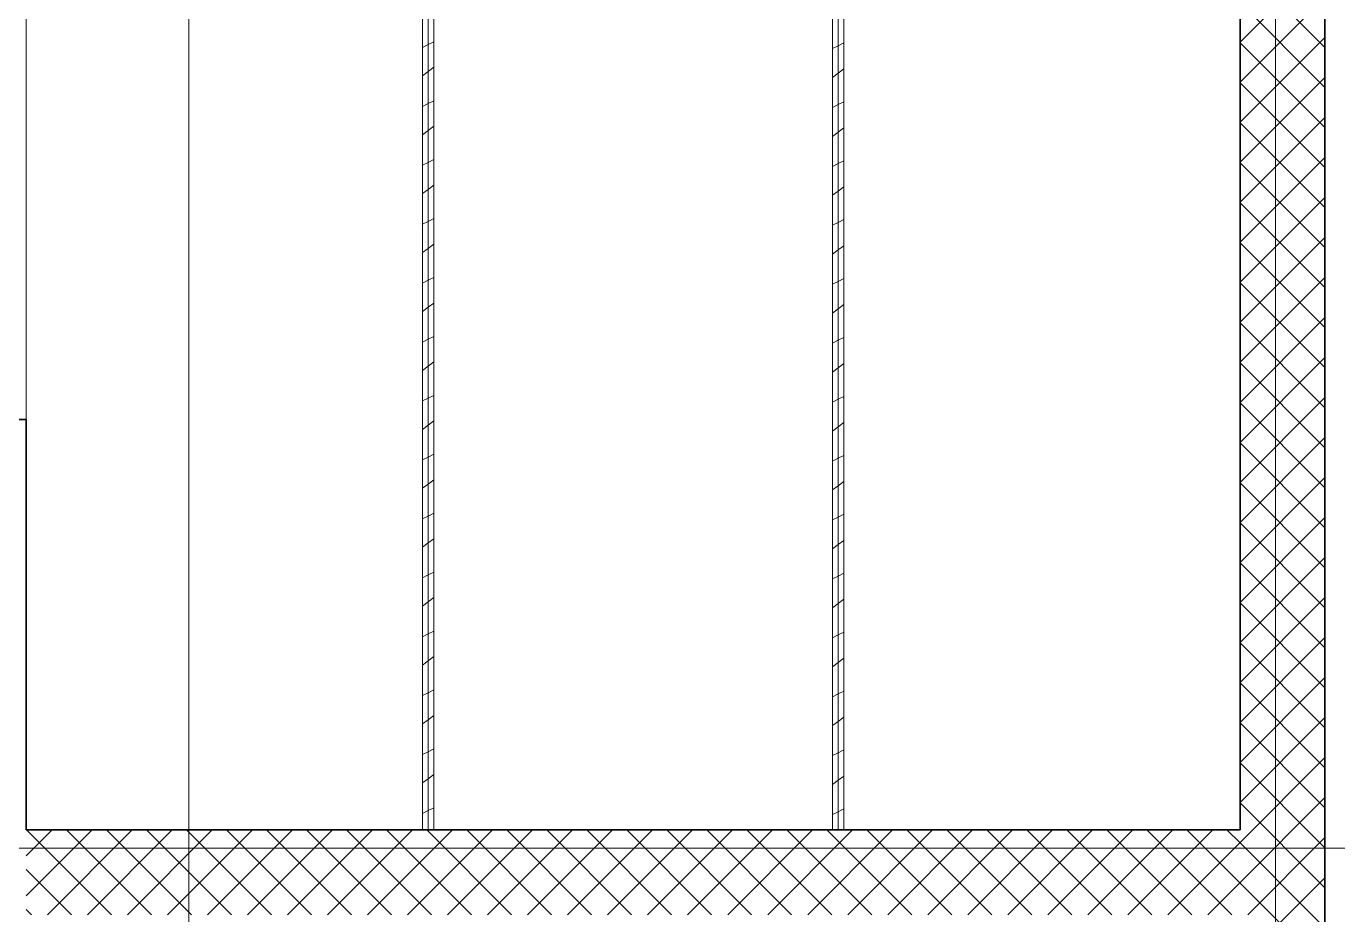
# Model space of a CAD drawing. Extents: x -1907 to 937, y -179 to 966.
# Drawn here: x -510.8 to -418.1, y 730.1 to 793 of the extents above; entities that cross this region are included whole.
import ezdxf
from ezdxf.lldxf.tags import DXFTag

# ---------------------------------------------------------------- set-up
doc = ezdxf.new("R2010")
doc.units = 0
doc.layers.get('0').update_dxf_attribs({"lineweight": 13})
for name, color, linetype, lineweight in [('A-WALL-____-MCUT', 7, 'Continuous', 35), ('A-WALL-____-PATT', 7, 'Continuous', 35), ('A-WALL-FNSH-MCUT', 7, 'Continuous', 35), ('S-GRID-____-OTLN', 7, 'Continuous', 5)]:
    doc.layers.add(name, color=color, linetype=linetype, lineweight=lineweight)
tags = doc.linetypes.add('_Rasterlinie_', pattern=[0.375, 0.2, -0.05, 0.075, -0.05]).pattern_tags.tags
tags[10:11] = [DXFTag(74, 4), DXFTag(75, 0), DXFTag(340, '0'), DXFTag(46, 1.0), DXFTag(50, 0.0), DXFTag(44, 0.0), DXFTag(45, 0.0)]
tags[8:9] = [DXFTag(74, 4), DXFTag(75, 0), DXFTag(340, '0'), DXFTag(46, 1.0), DXFTag(50, 0.0), DXFTag(44, 0.0), DXFTag(45, 0.0)]
tags[6:7] = [DXFTag(74, 4), DXFTag(75, 0), DXFTag(340, '0'), DXFTag(46, 1.0), DXFTag(50, 0.0), DXFTag(44, 0.0), DXFTag(45, 0.0)]
tags[4:5] = [DXFTag(74, 4), DXFTag(75, 0), DXFTag(340, '0'), DXFTag(46, 1.0), DXFTag(50, 0.0), DXFTag(44, 0.0), DXFTag(45, 0.0)]

# ---------------------------------------------------------------- blocks, each defined once
blk = doc.blocks.new('Referenz-A0UJ2810XE', base_point=(-1920.131, -159.413))
at = {"layer": 'A-WALL-____-MCUT', "color": 0, "linetype": 'Continuous', "ltscale": 0.35}
for p, q in [((-424.961, 806.45), (-424.961, 736.148)), ((-418.961, 672.148), (-418.961, 804.85)), ((-511.561, 765.15), (-510.761, 765.15)), ((-510.761, 736.148), (-510.761, 765.15)), ((-424.961, 736.148), (-510.761, 736.148))]:
    blk.add_line(p, q, dxfattribs=at)
at = {"layer": 'A-WALL-____-MCUT', "color": 0, "linetype": 'Continuous', "lineweight": 9, "ltscale": 0.13}
for p, q in [((-482.361, 736.148), (-482.361, 803.75)), ((-453.361, 736.148), (-453.361, 803.75))]:
    blk.add_line(p, q, dxfattribs=at)
at = {"layer": 'A-WALL-____-PATT', "color": 0, "linetype": 'Continuous', "lineweight": 9, "ltscale": 0.13}
for p, q in [((-424.961, 791.823), (-418.961, 797.823)), ((-418.961, 791.446), (-424.961, 797.446)), ((-424.961, 788.995), (-418.961, 794.995)), ((-418.961, 788.618), (-424.961, 794.618)), ((-481.961, 791.852), (-482.361, 791.652)), ((-452.961, 791.774), (-453.361, 791.574)), ((-424.961, 786.166), (-418.961, 792.166)), ((-418.961, 785.789), (-424.961, 791.789)), ((-482.361, 791.652), (-482.761, 791.452)), ((-453.361, 791.574), (-453.761, 791.374)), ((-481.961, 790.047), (-482.361, 789.747)), ((-452.961, 789.931), (-453.361, 789.631)), ((-482.361, 789.747), (-482.761, 789.447)), ((-453.361, 789.631), (-453.761, 789.331)), ((-424.961, 783.338), (-418.961, 789.338)), ((-418.961, 782.961), (-424.961, 788.961)), ((-482.361, 787.487), (-482.761, 787.287)), ((-481.961, 787.687), (-482.361, 787.487)), ((-453.361, 787.409), (-453.761, 787.209)), ((-452.961, 787.609), (-453.361, 787.409)), ((-424.961, 780.51), (-418.961, 786.51)), ((-482.361, 785.582), (-482.761, 785.282)), ((-481.961, 785.882), (-482.361, 785.582)), ((-453.361, 785.466), (-453.761, 785.166)), ((-452.961, 785.766), (-453.361, 785.466)), ((-418.961, 780.133), (-424.961, 786.133)), ((-481.961, 783.522), (-482.361, 783.322)), ((-452.961, 783.445), (-453.361, 783.245)), ((-424.961, 777.681), (-418.961, 783.681)), ((-482.361, 783.322), (-482.761, 783.122)), ((-453.361, 783.245), (-453.761, 783.045)), ((-418.961, 777.304), (-424.961, 783.304)), ((-481.961, 781.717), (-482.361, 781.417)), ((-452.961, 781.601), (-453.361, 781.301)), ((-482.361, 781.417), (-482.761, 781.117)), ((-453.361, 781.301), (-453.761, 781.001)), ((-424.961, 774.853), (-418.961, 780.853)), ((-418.961, 774.476), (-424.961, 780.476)), ((-482.361, 779.157), (-482.761, 778.957)), ((-481.961, 779.357), (-482.361, 779.157)), ((-453.361, 779.08), (-453.761, 778.88)), ((-452.961, 779.28), (-453.361, 779.08)), ((-424.961, 772.024), (-418.961, 778.024)), ((-482.361, 777.252), (-482.761, 776.952)), ((-481.961, 777.552), (-482.361, 777.252)), ((-453.361, 777.136), (-453.761, 776.836)), ((-452.961, 777.436), (-453.361, 777.136)), ((-418.961, 771.647), (-424.961, 777.647)), ((-481.961, 775.192), (-482.361, 774.992)), ((-452.961, 775.115), (-453.361, 774.915)), ((-424.961, 769.196), (-418.961, 775.196)), ((-482.361, 774.992), (-482.761, 774.792)), ((-453.361, 774.915), (-453.761, 774.715)), ((-418.961, 768.819), (-424.961, 774.819)), ((-481.961, 773.387), (-482.361, 773.087)), ((-452.961, 773.271), (-453.361, 772.971)), ((-482.361, 773.087), (-482.761, 772.787)), ((-453.361, 772.971), (-453.761, 772.671)), ((-424.961, 766.367), (-418.961, 772.367)), ((-418.961, 765.99), (-424.961, 771.99)), ((-482.361, 770.827), (-482.761, 770.627)), ((-481.961, 771.027), (-482.361, 770.827)), ((-453.361, 770.75), (-453.761, 770.55)), ((-452.961, 770.95), (-453.361, 770.75)), ((-424.961, 763.539), (-418.961, 769.539)), ((-482.361, 768.922), (-482.761, 768.622)), ((-481.961, 769.222), (-482.361, 768.922)), ((-453.361, 768.806), (-453.761, 768.506)), ((-452.961, 769.106), (-453.361, 768.806)), ((-418.961, 763.162), (-424.961, 769.162)), ((-481.961, 766.862), (-482.361, 766.662)), ((-452.961, 766.785), (-453.361, 766.585)), ((-424.961, 760.711), (-418.961, 766.711)), ((-482.361, 766.662), (-482.761, 766.462)), ((-453.361, 766.585), (-453.761, 766.385)), ((-418.961, 760.334), (-424.961, 766.334)), ((-481.961, 765.057), (-482.361, 764.757)), ((-452.961, 764.941), (-453.361, 764.641)), ((-482.361, 764.757), (-482.761, 764.457)), ((-453.361, 764.641), (-453.761, 764.341)), ((-424.961, 757.882), (-418.961, 763.882)), ((-418.961, 757.505), (-424.961, 763.505)), ((-482.361, 762.497), (-482.761, 762.297)), ((-481.961, 762.697), (-482.361, 762.497)), ((-453.361, 762.42), (-453.761, 762.22)), ((-452.961, 762.62), (-453.361, 762.42)), ((-482.361, 760.592), (-482.761, 760.292)), ((-481.961, 760.892), (-482.361, 760.592)), ((-453.361, 760.476), (-453.761, 760.176)), ((-452.961, 760.776), (-453.361, 760.476)), ((-424.961, 755.054), (-418.961, 761.054)), ((-418.961, 754.677), (-424.961, 760.677)), ((-482.361, 758.332), (-482.761, 758.132)), ((-481.961, 758.532), (-482.361, 758.332)), ((-452.961, 758.455), (-453.361, 758.255)), ((-453.361, 758.255), (-453.761, 758.055)), ((-424.961, 752.225), (-418.961, 758.225)), ((-418.961, 751.848), (-424.961, 757.848)), ((-481.961, 756.727), (-482.361, 756.427)), ((-452.961, 756.611), (-453.361, 756.311)), ((-482.361, 756.427), (-482.761, 756.127)), ((-453.361, 756.311), (-453.761, 756.011)), ((-424.961, 749.397), (-418.961, 755.397)), ((-418.961, 749.02), (-424.961, 755.02)), ((-482.361, 754.167), (-482.761, 753.967)), ((-481.961, 754.367), (-482.361, 754.167)), ((-453.361, 754.09), (-453.761, 753.89)), ((-452.961, 754.29), (-453.361, 754.09)), ((-482.361, 752.262), (-482.761, 751.962)), ((-481.961, 752.562), (-482.361, 752.262)), ((-453.361, 752.146), (-453.761, 751.846)), ((-452.961, 752.446), (-453.361, 752.146)), ((-424.961, 746.568), (-418.961, 752.568)), ((-418.961, 746.191), (-424.961, 752.191)), ((-482.361, 750.003), (-482.761, 749.803)), ((-481.961, 750.203), (-482.361, 750.003)), ((-452.961, 750.125), (-453.361, 749.925)), ((-453.361, 749.925), (-453.761, 749.725)), ((-424.961, 743.74), (-418.961, 749.74)), ((-418.961, 743.363), (-424.961, 749.363)), ((-481.961, 748.397), (-482.361, 748.097)), ((-452.961, 748.281), (-453.361, 747.981)), ((-482.361, 748.097), (-482.761, 747.797)), ((-453.361, 747.981), (-453.761, 747.681)), ((-424.961, 740.912), (-418.961, 746.912)), ((-418.961, 740.535), (-424.961, 746.535)), ((-482.361, 745.838), (-482.761, 745.638)), ((-481.961, 746.038), (-482.361, 745.838)), ((-453.361, 745.76), (-453.761, 745.56)), ((-452.961, 745.96), (-453.361, 745.76)), ((-482.361, 743.932), (-482.761, 743.632)), ((-481.961, 744.232), (-482.361, 743.932)), ((-453.361, 743.816), (-453.761, 743.516)), ((-452.961, 744.116), (-453.361, 743.816)), ((-424.961, 738.083), (-418.961, 744.083)), ((-418.961, 737.706), (-424.961, 743.706)), ((-482.361, 741.673), (-482.761, 741.473)), ((-481.961, 741.873), (-482.361, 741.673)), ((-452.961, 741.796), (-453.361, 741.596)), ((-453.361, 741.596), (-453.761, 741.396)), ((-424.961, 735.255), (-418.961, 741.255)), ((-418.961, 734.878), (-424.961, 740.878)), ((-481.961, 740.067), (-482.361, 739.767)), ((-452.961, 739.951), (-453.361, 739.651)), ((-482.361, 739.767), (-482.761, 739.467)), ((-453.361, 739.651), (-453.761, 739.351)), ((-424.961, 732.426), (-418.961, 738.426)), ((-418.961, 732.049), (-424.961, 738.049)), ((-482.361, 737.508), (-482.761, 737.308)), ((-481.961, 737.708), (-482.361, 737.508)), ((-453.361, 737.431), (-453.761, 737.231)), ((-452.961, 737.631), (-453.361, 737.431)), ((-510.761, 734.308), (-508.921, 736.148)), ((-510.761, 731.479), (-506.092, 736.148)), ((-504.741, 730.148), (-510.741, 736.148)), ((-509.264, 730.148), (-503.264, 736.148)), ((-501.913, 730.148), (-507.913, 736.148)), ((-506.435, 730.148), (-500.435, 736.148)), ((-499.085, 730.148), (-505.085, 736.148)), ((-503.607, 730.148), (-497.607, 736.148)), ((-496.256, 730.148), (-502.256, 736.148)), ((-500.779, 730.148), (-494.779, 736.148)), ((-493.428, 730.148), (-499.428, 736.148)), ((-497.95, 730.148), (-491.95, 736.148)), ((-490.599, 730.148), (-496.599, 736.148)), ((-495.122, 730.148), (-489.122, 736.148)), ((-487.771, 730.148), (-493.771, 736.148)), ((-492.293, 730.148), (-486.293, 736.148)), ((-484.942, 730.148), (-490.942, 736.148)), ((-489.465, 730.148), (-483.465, 736.148)), ((-482.114, 730.148), (-488.114, 736.148)), ((-486.636, 730.148), (-480.636, 736.148)), ((-479.286, 730.148), (-485.286, 736.148)), ((-483.808, 730.148), (-477.808, 736.148)), ((-476.457, 730.148), (-482.457, 736.148)), ((-480.98, 730.148), (-474.98, 736.148)), ((-473.629, 730.148), (-479.629, 736.148)), ((-478.151, 730.148), (-472.151, 736.148)), ((-470.8, 730.148), (-476.8, 736.148)), ((-475.323, 730.148), (-469.323, 736.148)), ((-467.972, 730.148), (-473.972, 736.148)), ((-472.494, 730.148), (-466.494, 736.148)), ((-465.143, 730.148), (-471.143, 736.148)), ((-469.666, 730.148), (-463.666, 736.148)), ((-462.315, 730.148), (-468.315, 736.148)), ((-466.837, 730.148), (-460.837, 736.148)), ((-459.487, 730.148), (-465.487, 736.148)), ((-464.009, 730.148), (-458.009, 736.148)), ((-456.658, 730.148), (-462.658, 736.148)), ((-461.181, 730.148), (-455.181, 736.148)), ((-453.83, 730.148), (-459.83, 736.148)), ((-458.352, 730.148), (-452.352, 736.148)), ((-451.001, 730.148), (-457.001, 736.148)), ((-455.524, 730.148), (-449.524, 736.148)), ((-448.173, 730.148), (-454.173, 736.148)), ((-452.695, 730.148), (-446.695, 736.148)), ((-445.344, 730.148), (-451.344, 736.148)), ((-449.867, 730.148), (-443.867, 736.148)), ((-442.516, 730.148), (-448.516, 736.148)), ((-447.038, 730.148), (-441.038, 736.148)), ((-439.688, 730.148), (-445.688, 736.148)), ((-444.21, 730.148), (-438.21, 736.148)), ((-436.859, 730.148), (-442.859, 736.148)), ((-441.382, 730.148), (-435.382, 736.148)), ((-434.031, 730.148), (-440.031, 736.148)), ((-438.553, 730.148), (-432.553, 736.148)), ((-431.202, 730.148), (-437.202, 736.148)), ((-435.725, 730.148), (-429.725, 736.148)), ((-428.374, 730.148), (-434.374, 736.148)), ((-432.896, 730.148), (-426.896, 736.148)), ((-425.545, 730.148), (-431.545, 736.148)), ((-424.961, 732.392), (-428.717, 736.148)), ((-424.961, 735.221), (-425.889, 736.148)), ((-430.068, 730.148), (-424.961, 735.255)), ((-419.889, 730.148), (-424.961, 735.221)), ((-424.411, 730.148), (-418.961, 735.598)), ((-507.57, 730.148), (-510.761, 733.34)), ((-427.239, 730.148), (-424.961, 732.426)), ((-422.717, 730.148), (-424.961, 732.392)), ((-421.583, 730.148), (-418.961, 732.769)), ((-510.398, 730.148), (-510.761, 730.511)), ((-423.961, 727.769), (-421.583, 730.148)), ((-418.961, 726.392), (-422.717, 730.148)), ((-418.961, 729.221), (-419.889, 730.148))]:
    blk.add_line(p, q, dxfattribs=at)
at = {"layer": 'A-WALL-FNSH-MCUT', "color": 0, "linetype": 'Continuous', "lineweight": 9, "ltscale": 0.13}
for p, q in [((-510.761, 765.15), (-510.761, 803.75)), ((-482.761, 803.75), (-482.761, 736.148)), ((-481.961, 736.148), (-481.961, 803.75)), ((-453.761, 803.75), (-453.761, 736.148)), ((-452.961, 736.148), (-452.961, 803.75))]:
    blk.add_line(p, q, dxfattribs=at)
at = {"layer": 'S-GRID-____-OTLN', "color": 0, "linetype": '_Rasterlinie_', "ltscale": 0.13}
for p, q in [((-499.261, 186.65), (-499.261, 950.472)), ((-422.461, 186.65), (-422.461, 950.472)), ((-928.261, 734.85), (316.929, 734.85))]:
    blk.add_line(p, q, dxfattribs=at)

msp = doc.modelspace()

# ---------------------------------------------------------------- block references
at = {"color": 9, "lineweight": 25, "ltscale": 0.25, "true_color": 0xc0c0c0}
msp.add_blockref('Referenz-A0UJ2810XE', (-1920.131, -159.413), dxfattribs=at)

doc.saveas('drawing.dxf')
